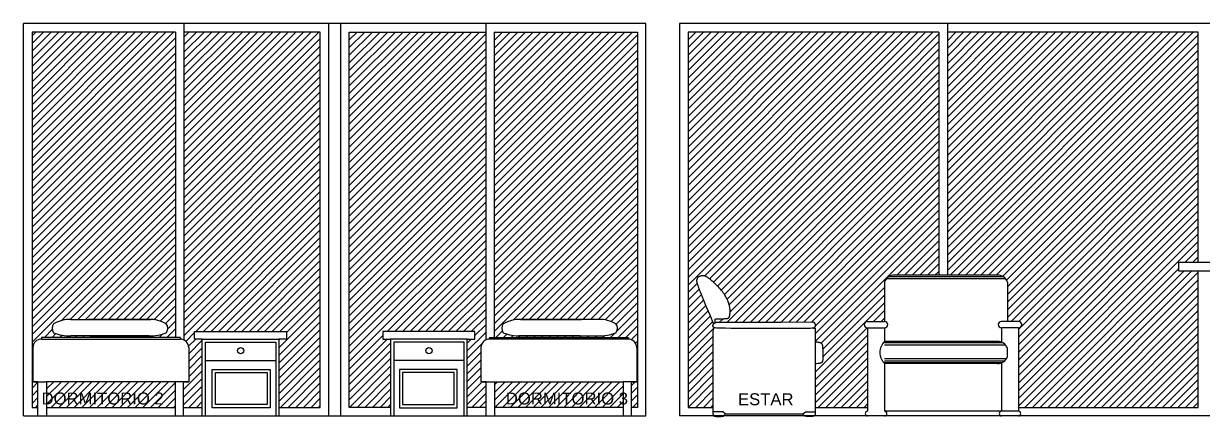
# Model space of a CAD drawing. Header units: millimetres. Extents: x 1217 to 2428, y 234 to 779.
# Drawn here: x 2234.92 to 2241.84, y 404.35 to 406.65 of the extents above; entities that cross this region are included whole.
import ezdxf

# ---------------------------------------------------------------- set-up
doc = ezdxf.new("R2010")
doc.units = ezdxf.units.MM
for name, color, linetype in [('0.1', 251, 'Continuous'), ('0.2', 2, 'Continuous'), ('0.3', 6, 'Continuous'), ('MURO', 5, 'Continuous'), ('Texto', 1, 'Continuous')]:
    doc.layers.add(name, color=color, linetype=linetype)
doc.styles.get("Standard").update_dxf_attribs({"font": 'arial.ttf'})
pattern_1 = [(45, (422.3399790830426, -292.823547659233), (-0.02245064030267288, 0.02245064030267288), [])]
pattern_2 = [(45, (422.4179387353875, -292.8235476592326), (-0.02245064030267288, 0.02245064030267288), [])]

# ---------------------------------------------------------------- blocks, each defined once
blk = doc.blocks.new('sillon elv 1')
at = {"layer": '0.2'}
blk.add_line((382065.234343676, 7753267.581307073), (382065.6901332545, 7753267.581307073), dxfattribs=at)
for points in [[(382065.1739059886, 7753268.114012635), (382065.1742391232, 7753268.115586496), (382065.1744406685, 7753268.117209101), (382065.1745378997, 7753268.118858958), (382065.1745580922, 7753268.120514573), (382065.1745285212, 7753268.122154455), (382065.1744764621, 7753268.12375711), (382065.1744291901, 7753268.125301046), (382065.1744139806, 7753268.126764772), (382065.1744525237, 7753268.128130524), (382065.1745441697, 7753268.129395475), (382065.1746826834, 7753268.130560523), (382065.1748618299, 7753268.131626569), (382065.1750753742, 7753268.132594516), (382065.1753170813, 7753268.133465262), (382065.1755807162, 7753268.13423971), (382065.1758600439, 7753268.13491876), (382065.1761509409, 7753268.135504481), (382065.1764577294, 7753268.136003614), (382065.176786843, 7753268.13642407), (382065.1771447154, 7753268.136773758), (382065.1775377804, 7753268.137060585), (382065.1779724715, 7753268.137292463), (382065.1784552225, 7753268.1374773), (382065.1789924669, 7753268.137623007), (382065.1796056513, 7753268.137737033), (382065.1803762735, 7753268.137824991), (382065.1814008443, 7753268.137892034), (382065.1827758743, 7753268.137943318), (382065.1845978742, 7753268.137983995), (382065.1869633548, 7753268.138019218), (382065.1899688265, 7753268.138054143), (382065.1937108003, 7753268.138093921), (382065.1982342337, 7753268.13814329), (382065.2033778732, 7753268.138205312), (382065.208928912, 7753268.138282633), (382065.2146745434, 7753268.138377899), (382065.2204019608, 7753268.138493755), (382065.2258983576, 7753268.138632846), (382065.230950927, 7753268.138797818), (382065.2353468623, 7753268.138991316), (382065.2389269382, 7753268.139214212), (382065.2417462535, 7753268.139460293), (382065.2439134882, 7753268.139721567), (382065.2455373225, 7753268.139990046), (382065.2467264365, 7753268.140257743), (382065.2475895103, 7753268.140516668), (382065.2482352239, 7753268.140758832), (382065.2487722574, 7753268.140976248), (382065.2492926133, 7753268.141165296), (382065.2498215841, 7753268.141339834), (382065.2503677848, 7753268.141518094), (382065.25093983, 7753268.141718301), (382065.2515463348, 7753268.141958687), (382065.252195914, 7753268.142257481), (382065.2528971826, 7753268.14263291), (382065.2536587553, 7753268.143103204), (382065.2544843263, 7753268.143690469), (382065.2553579062, 7753268.144432326), (382065.2562585847, 7753268.145370273), (382065.2571654517, 7753268.146545806), (382065.258057597, 7753268.148000425), (382065.2589141103, 7753268.149775626), (382065.2597140815, 7753268.151912908), (382065.2604366004, 7753268.154453769), (382065.2610641807, 7753268.15742403), (382065.2615930324, 7753268.160786807), (382065.2620227894, 7753268.164489541), (382065.2623530856, 7753268.168479674), (382065.2625835549, 7753268.172704645), (382065.2627138313, 7753268.177111895), (382065.2627435485, 7753268.181648863), (382065.2626723407, 7753268.186262993), (382065.2624960823, 7753268.19091449), (382065.2621956104, 7753268.195614636), (382065.2617480029, 7753268.200387477), (382065.2611303374, 7753268.205257061), (382065.2603196918, 7753268.210247436), (382065.2592931439, 7753268.215382649), (382065.2580277714, 7753268.220686748), (382065.2565006521, 7753268.22618378), (382065.2546899288, 7753268.23189138), (382065.2525780046, 7753268.23780153), (382065.2501483475, 7753268.243899804), (382065.2473844257, 7753268.250171768), (382065.2442697073, 7753268.256602996), (382065.2407876604, 7753268.263179056), (382065.236921753, 7753268.26988552), (382065.2326554534, 7753268.276707957), (382065.22798332, 7753268.283627163), (382065.2229442729, 7753268.29060482), (382065.2175883225, 7753268.297597838), (382065.2119654795, 7753268.304563125), (382065.2061257542, 7753268.311457589), (382065.2001191573, 7753268.318238139), (382065.1939956991, 7753268.324861682), (382065.1878053902, 7753268.331285127), (382065.1816001522, 7753268.337467784), (382065.1754395518, 7753268.343378564), (382065.1693850665, 7753268.348988783), (382065.1634981743, 7753268.35426975), (382065.1578403529, 7753268.359192783), (382065.1524730798, 7753268.363729193), (382065.1474578329, 7753268.367850294), (382065.14285609, 7753268.3715274), (382065.1387105624, 7753268.374743223), (382065.1349888968, 7753268.377526075), (382065.1316399734, 7753268.379915664), (382065.1286126723, 7753268.381951702), (382065.1258558738, 7753268.383673897), (382065.1233184582, 7753268.385121959), (382065.1209493057, 7753268.3863356), (382065.1186972966, 7753268.387354529), (382065.116518419, 7753268.388212907), (382065.1143970928, 7753268.388922715), (382065.1123248459, 7753268.389490382), (382065.1102932061, 7753268.389922339), (382065.1082937012, 7753268.390225017), (382065.1063178591, 7753268.390404848), (382065.1043572076, 7753268.390468262), (382065.1024032745, 7753268.39042169), (382065.1004515201, 7753268.39027299), (382065.0985131344, 7753268.390035721), (382065.0966032396, 7753268.389724866), (382065.0947369581, 7753268.389355415), (382065.0929294123, 7753268.388942351), (382065.0911957245, 7753268.388500659), (382065.089551017, 7753268.388045326), (382065.0880104122, 7753268.387591337), (382065.0865843589, 7753268.387150326), (382065.085264612, 7753268.386720517), (382065.0840382528, 7753268.386296785), (382065.0828923626, 7753268.385874001), (382065.0818140226, 7753268.38544704), (382065.0807903143, 7753268.385010774), (382065.0798083189, 7753268.384560077), (382065.0788551179, 7753268.384089823), (382065.0779199555, 7753268.383593675), (382065.0770007281, 7753268.383060461), (382065.0760974952, 7753268.382477802), (382065.0752103163, 7753268.381833317), (382065.0743392507, 7753268.381114626), (382065.0734843581, 7753268.38030935), (382065.0726456977, 7753268.379405106), (382065.0718233291, 7753268.378389517), (382065.071019271, 7753268.377252366), (382065.0702433789, 7753268.375992109), (382065.0695074676, 7753268.374609363), (382065.068823352, 7753268.373104749), (382065.0682028469, 7753268.371478886), (382065.0676577672, 7753268.369732394), (382065.0671999275, 7753268.367865891), (382065.0668411428, 7753268.365879998), (382065.0665974229, 7753268.363761145), (382065.0665015574, 7753268.361439004), (382065.0665905313, 7753268.358829058), (382065.0669013291, 7753268.355846792), (382065.0674709358, 7753268.352407688), (382065.0683363359, 7753268.348427231), (382065.0695345143, 7753268.343820903), (382065.0711024557, 7753268.338504188), (382065.073087309, 7753268.332367713), (382065.075576879, 7753268.325202678), (382065.0786691346, 7753268.316775432), (382065.0824620451, 7753268.306852316), (382065.0870535793, 7753268.295199676), (382065.0925417062, 7753268.28158386), (382065.0990243948, 7753268.265771209), (382065.1065996141, 7753268.247528071), (382065.1152635131, 7753268.226857104), (382065.1246049598, 7753268.204706226), (382065.1341110027, 7753268.18225967), (382065.1432686897, 7753268.160701667), (382065.1515650693, 7753268.141216449), (382065.1584871895, 7753268.124988248), (382065.1635220986, 7753268.113201296), (382065.1661568446, 7753268.107039825)], [(382065.7482116483, 7753268.11948831), (382065.7512119568, 7753268.118478486), (382065.7537501804, 7753268.117277217), (382065.755869629, 7753268.115918336), (382065.757613613, 7753268.114435676), (382065.7590254425, 7753268.112863068), (382065.7601484275, 7753268.111234346), (382065.7610258783, 7753268.109583342), (382065.7617011048, 7753268.107943888), (382065.7622126595, 7753268.106344494), (382065.7625800633, 7753268.104792383), (382065.7628180793, 7753268.103289453), (382065.7629414707, 7753268.101837606), (382065.7629650005, 7753268.10043874), (382065.7629034318, 7753268.099094757), (382065.7627715279, 7753268.097807555), (382065.7625840517, 7753268.096579035), (382065.762352653, 7753268.095410025), (382065.7620765277, 7753268.094297076), (382065.7617517582, 7753268.093235667), (382065.761374427, 7753268.092221276), (382065.7609406165, 7753268.091249383), (382065.7604464092, 7753268.090315468), (382065.7598878874, 7753268.089415008), (382065.7592611337, 7753268.088543485), (382065.7585629249, 7753268.087698255), (382065.7577928154, 7753268.086884193), (382065.7569510544, 7753268.086108055), (382065.7560378907, 7753268.085376594), (382065.7550535733, 7753268.084696565), (382065.753998351, 7753268.084074721), (382065.7528724729, 7753268.083517818), (382065.7516761878, 7753268.083032608), (382065.750231225, 7753268.082623434), (382065.7476452346, 7753268.082284985), (382065.742847347, 7753268.082009539), (382065.7347666927, 7753268.081789372), (382065.7223324019, 7753268.081616762), (382065.7044736051, 7753268.081483986), (382065.6801194327, 7753268.08138332), (382065.6481990151, 7753268.081307041), (382065.6081811427, 7753268.081249958), (382065.5616932463, 7753268.081216995), (382065.5109024168, 7753268.081215608), (382065.4579757451, 7753268.081253253), (382065.4050803218, 7753268.081337387), (382065.354383238, 7753268.081475465), (382065.3080515845, 7753268.081674942), (382065.268252452, 7753268.081943275), (382065.2366118233, 7753268.082284945), (382065.2125912483, 7753268.082692534), (382065.1951111687, 7753268.083155647), (382065.1830920261, 7753268.083663891), (382065.1754542624, 7753268.084206875), (382065.1711183192, 7753268.084774204), (382065.1690046382, 7753268.085355484), (382065.1680336613, 7753268.085940324), (382065.167305086, 7753268.086522551), (382065.166635635, 7753268.087112885), (382065.1660212864, 7753268.087726269), (382065.1654580187, 7753268.088377642), (382065.1649418103, 7753268.089081949), (382065.1644686396, 7753268.089854129), (382065.1640344851, 7753268.090709125), (382065.163635325, 7753268.091661878), (382065.163269658, 7753268.092720487), (382065.162946063, 7753268.093865681), (382065.162675639, 7753268.095071346), (382065.1624694852, 7753268.096311364), (382065.1623387006, 7753268.097559624), (382065.1622943842, 7753268.09879001), (382065.1623476353, 7753268.099976406), (382065.1625095527, 7753268.101092699), (382065.1627870296, 7753268.102119506), (382065.1631701346, 7753268.103064378), (382065.1636447303, 7753268.103941596), (382065.1641966794, 7753268.104765442), (382065.1648118444, 7753268.1055502), (382065.1654760879, 7753268.106310151), (382065.1661752727, 7753268.107059577), (382065.1668952612, 7753268.107812761), (382065.1676251239, 7753268.108580061), (382065.1683667622, 7753268.109356141), (382065.1691252854, 7753268.110131739), (382065.1699058028, 7753268.110897593), (382065.1707134234, 7753268.111644445), (382065.1715532567, 7753268.112363033), (382065.1724304118, 7753268.113044095), (382065.173349998, 7753268.113678372), (382065.1743150049, 7753268.114258537), (382065.1753199437, 7753268.114785011), (382065.1763572058, 7753268.115260147), (382065.177419183, 7753268.115686303), (382065.1784982665, 7753268.116065833), (382065.1795868481, 7753268.11640109), (382065.1806773192, 7753268.116694433), (382065.1817620714, 7753268.116948214), (382065.1839250791, 7753268.117168016), (382065.1926166485, 7753268.117372319), (382065.2143786687, 7753268.117582832), (382065.2557530287, 7753268.117821262), (382065.3232816176, 7753268.118109317), (382065.4235063245, 7753268.118468706), (382065.5629690383, 7753268.118921134), (382065.7482116483, 7753268.11948831)], [(382065.1726984433, 7753268.084567456), (382065.1703811447, 7753268.083229382), (382065.1684668729, 7753268.081917732), (382065.1669129868, 7753268.080632662), (382065.1656768455, 7753268.079374328), (382065.1647158079, 7753268.078142886), (382065.1639872331, 7753268.07693849), (382065.1634484801, 7753268.075761298), (382065.1630569079, 7753268.074611463), (382065.1627743566, 7753268.072588568), (382065.1625805912, 7753268.065189892), (382065.162459858, 7753268.047012145), (382065.162396403, 7753268.012652031), (382065.1623744725, 7753267.956706258), (382065.1623783126, 7753267.873771532), (382065.1623921694, 7753267.758444558), (382065.1624002892, 7753267.605322045)], [(382065.7620766413, 7753268.001318836), (382065.7666395172, 7753268.001746782), (382065.7707055846, 7753268.001928556), (382065.774322352, 7753268.001897121), (382065.7775373278, 7753268.001685443), (382065.7803980204, 7753268.001326486), (382065.7829519382, 7753268.000853214), (382065.7852465897, 7753268.000298593), (382065.7873294831, 7753267.999695587), (382065.7892416199, 7753267.999070805), (382065.7909979733, 7753267.998425439), (382065.7926070093, 7753267.997754323), (382065.7940771939, 7753267.997052291), (382065.7954169933, 7753267.996314181), (382065.7966348736, 7753267.995534826), (382065.7977393008, 7753267.994709062), (382065.798738741, 7753267.993831725), (382065.7996414623, 7753267.992899828), (382065.8004549404, 7753267.991919105), (382065.8011864533, 7753267.990897471), (382065.8018432785, 7753267.98984284), (382065.8024326939, 7753267.988763122), (382065.8029619774, 7753267.987666233), (382065.8034384066, 7753267.986560088), (382065.8038692593, 7753267.985452597), (382065.8042611731, 7753267.98432874), (382065.8046182249, 7753267.983081755), (382065.8049438511, 7753267.981581943), (382065.8052414884, 7753267.979699606), (382065.8055145734, 7753267.977305047), (382065.8057665426, 7753267.974268569), (382065.8060008327, 7753267.970460472), (382065.8062208802, 7753267.965751058), (382065.806428876, 7753267.960074733), (382065.8066220279, 7753267.9536223), (382065.8067962982, 7753267.946648668), (382065.8069476489, 7753267.939408746), (382065.8070720421, 7753267.932157438), (382065.8071654401, 7753267.925149653), (382065.8072238049, 7753267.918640298), (382065.8072430987, 7753267.912884281), (382065.8072201497, 7753267.908073343), (382065.8071552503, 7753267.90414657), (382065.8070495594, 7753267.900979878), (382065.8069042353, 7753267.898449187), (382065.8067204368, 7753267.896430416), (382065.8064993225, 7753267.894799484), (382065.806242051, 7753267.893432308), (382065.8059497807, 7753267.892204808), (382065.8056227224, 7753267.891014565), (382065.8052572937, 7753267.889845802), (382065.8048489645, 7753267.88870441), (382065.8043932044, 7753267.887596272), (382065.8038854831, 7753267.886527278), (382065.8033212703, 7753267.885503314), (382065.8026960359, 7753267.884530268), (382065.8020052494, 7753267.883614026), (382065.8012460532, 7753267.882758843), (382065.8004222803, 7753267.881962438), (382065.7995394364, 7753267.8812209), (382065.798603027, 7753267.880530314), (382065.7976185578, 7753267.879886769), (382065.7965915343, 7753267.879286352), (382065.7955274623, 7753267.878725149), (382065.7944318474, 7753267.878199248), (382065.7932650478, 7753267.877701418), (382065.7918068328, 7753267.877211158), (382065.7897918241, 7753267.876704648), (382065.7869546437, 7753267.876158069), (382065.7830299133, 7753267.875547601), (382065.7777522549, 7753267.874849424), (382065.7708562902, 7753267.874039718), (382065.7620766413, 7753267.873094666)], [(382065.1619415816, 7753267.592329915), (382065.1618958521, 7753267.58968931), (382065.1619322479, 7753267.587240097), (382065.1620406956, 7753267.584975616), (382065.1622111215, 7753267.582889207), (382065.1624334521, 7753267.580974208), (382065.1626976136, 7753267.579223961), (382065.1629935327, 7753267.577631803), (382065.1633111356, 7753267.576191077), (382065.1636437564, 7753267.574894343), (382065.1639983598, 7753267.573731051), (382065.1643853182, 7753267.572689873), (382065.1648150042, 7753267.571759483), (382065.1652977898, 7753267.570928551), (382065.1658440477, 7753267.570185751), (382065.1664641502, 7753267.569519754), (382065.1671684696, 7753267.568919231), (382065.1679702455, 7753267.568374578), (382065.168894185, 7753267.567883071), (382065.1699678626, 7753267.567443704), (382065.1712188525, 7753267.567055479), (382065.1726747293, 7753267.566717389), (382065.174363067, 7753267.566428434), (382065.1763114401, 7753267.56618761), (382065.178547423, 7753267.565993914), (382065.1810844045, 7753267.565845719), (382065.1838790309, 7753267.565738885), (382065.1868737634, 7753267.565668652), (382065.190011063, 7753267.565630255), (382065.1932333905, 7753267.565618933), (382065.1964832069, 7753267.565629921), (382065.1997029733, 7753267.565658458), (382065.2028351506, 7753267.565699778), (382065.2058305626, 7753267.565751417), (382065.2086734833, 7753267.565820086), (382065.2113565496, 7753267.565914795), (382065.2138723985, 7753267.566044553), (382065.2162136669, 7753267.566218368), (382065.2183729915, 7753267.56644525), (382065.2203430094, 7753267.566734209), (382065.2221163574, 7753267.567094251), (382065.2236973993, 7753267.567549411), (382065.2251374071, 7753267.568183819), (382065.2264993797, 7753267.569096628), (382065.2278463159, 7753267.570386991), (382065.2292412148, 7753267.572154064), (382065.2307470752, 7753267.574496999), (382065.2324268959, 7753267.577514951), (382065.234343676, 7753267.581307073)], [(382065.7625353489, 7753267.592329915), (382065.7625810785, 7753267.58968931), (382065.7625446826, 7753267.587240097), (382065.7624362349, 7753267.584975616), (382065.762265809, 7753267.582889207), (382065.7620434784, 7753267.580974208), (382065.7617793169, 7753267.579223961), (382065.7614833978, 7753267.577631803), (382065.7611657949, 7753267.576191077), (382065.7608331742, 7753267.574894343), (382065.7604785707, 7753267.573731051), (382065.7600916123, 7753267.572689873), (382065.7596619264, 7753267.571759483), (382065.7591791407, 7753267.570928551), (382065.7586328828, 7753267.570185751), (382065.7580127803, 7753267.569519754), (382065.7573084609, 7753267.568919231), (382065.7565066851, 7753267.568374578), (382065.7555827455, 7753267.567883071), (382065.7545090679, 7753267.567443704), (382065.753258078, 7753267.567055479), (382065.7518022013, 7753267.566717389), (382065.7501138636, 7753267.566428434), (382065.7481654904, 7753267.56618761), (382065.7459295075, 7753267.565993914), (382065.7433925261, 7753267.565845719), (382065.7405978996, 7753267.565738885), (382065.7376031671, 7753267.565668652), (382065.7344658676, 7753267.565630255), (382065.7312435401, 7753267.565618933), (382065.7279937236, 7753267.565629921), (382065.7247739572, 7753267.565658458), (382065.7216417799, 7753267.565699778), (382065.718646368, 7753267.565751417), (382065.7158034472, 7753267.565820086), (382065.7131203809, 7753267.565914795), (382065.710604532, 7753267.566044553), (382065.7082632636, 7753267.566218368), (382065.706103939, 7753267.56644525), (382065.7041339211, 7753267.566734209), (382065.7023605732, 7753267.567094251), (382065.7007795312, 7753267.567549411), (382065.6993395234, 7753267.568183819), (382065.6979775509, 7753267.569096628), (382065.6966306146, 7753267.570386991), (382065.6952357157, 7753267.572154064), (382065.6937298554, 7753267.574496999), (382065.6920500346, 7753267.577514951), (382065.6901332545, 7753267.581307073)]]:
    blk.add_lwpolyline(points, dxfattribs=at)
at = {"layer": '0.2', "elevation": -4.938328634906952e-10}
for points in [[(382065.7528724729, 7753268.083517818), (382065.7620766413, 7753268.083517818), (382065.7620766413, 7753267.605322045)], [(382065.1624002892, 7753267.605322045), (382065.1619415816, 7753267.592329915)], [(382065.234343676, 7753267.581307073), (382065.219740224, 7753267.592329915), (382065.1619415816, 7753267.592329915)], [(382065.6901332545, 7753267.581307073), (382065.7047367065, 7753267.592329915), (382065.7636354694, 7753267.592329915)], [(382065.7620766413, 7753267.605322045), (382065.7625353489, 7753267.592329915)]]:
    blk.add_lwpolyline(points, dxfattribs=at)

msp = doc.modelspace()

# ---------------------------------------------------------------- hatches: boundary and pattern name
at = {"layer": '0.1', "ltscale": 3}
h = msp.add_hatch(dxfattribs=at)
h.set_pattern_fill('ANSI31', color=256, scale=0.01)
h.set_pattern_definition(pattern_2)
edge = h.paths.add_edge_path()
edge.add_line((2235.809509860876, 406.6009935503834), (2234.968528561855, 406.6009935503834))
edge.add_line((2234.968528561855, 406.6009935503834), (2234.973099947954, 404.7509935507559))
edge.add_arc((2235.023099947954, 404.7509935507557), 0.0500000000001819, 90, 179.9999999997395, ccw=False)
edge.add_line((2235.023099947954, 404.8009935507559), (2235.023086129455, 404.8109935502831))
edge.add_line((2235.023086129455, 404.8109935502831), (2235.809509860876, 404.8109935507713))
edge.add_line((2235.809509860876, 404.8109935507713), (2235.809509860876, 406.6009935503834))
edge = h.paths.add_edge_path(flags=16)
edge.add_arc((2235.721483862543, 404.8645589528612), 0.04346014252858307, 322.3584972331713, 397.6415043925066)
edge.add_arc((2235.654944005065, 404.7062089610866), 0.2106576962042713, 61.3648222440488, 89.99999970130179)
edge.add_line((2235.654944006163, 404.9168666572909), (2235.297499618136, 404.9168666591876))
edge.add_line((2235.297499618136, 404.9168666591876), (2235.19590087464, 404.9168666591535))
edge.add_arc((2235.195900879705, 404.7062089629487), 0.2106576962048622, 90.0000013774749, 118.6351777559782)
edge.add_arc((2235.129361022226, 404.8645589547241), 0.04346014252840516, 142.3584956078494, 217.6415027675509)
edge.add_arc((2235.195900879704, 405.1037123389539), 0.2842281515700908, 249.1951985566897, 269.9999997013402)
edge.add_line((2235.195900878223, 404.8194841873838), (2235.654944003854, 404.8194841855212))
edge.add_arc((2235.654944005065, 405.1037123370941), 0.284228151572961, 269.9999997558837, 290.8048014431884)
h.paths.add_polyline_path([(2235.807499947892, 404.5509935500649), (2235.053099947924, 404.5509935496257), (2235.053099947924, 404.4009935503834), (2235.807499947892, 404.4009935503834)])
h.paths.add_polyline_path([(2235.003099947935, 404.5509935505697), (2234.973099947907, 404.5509935505697), (2234.973099947907, 404.7509935696192), (2234.968528561855, 406.6009935503834), (2234.968528561855, 404.4009935503834), (2235.003099947935, 404.4009935503834)])
edge = h.paths.add_edge_path()
edge.add_line((2236.659894773511, 406.6009935503834), (2235.859509860876, 406.6009935503834))
edge.add_line((2235.859509860876, 406.6009935503834), (2235.859509860876, 404.7958885808713))
edge.add_arc((2235.837499947861, 404.7509935507562), 0.04999999999972937, -3.257127900724299e-10, 63.88346839328062, ccw=False)
edge.add_line((2235.887499947861, 404.7509935507559), (2235.887499947908, 404.5509935505697))
edge.add_line((2235.887499947908, 404.5509935505697), (2235.85749994788, 404.5509935505697))
edge.add_line((2235.85749994788, 404.5509935505697), (2235.85749994788, 404.4009935503834))
edge.add_line((2235.85749994788, 404.4009935503834), (2235.967317507944, 404.4009935503834))
edge.add_line((2235.967317507944, 404.4009935503834), (2235.967317507944, 404.8009935491802))
edge.add_line((2235.967317507944, 404.8009935491802), (2235.922317507902, 404.8009935491802))
edge.add_line((2235.922317507902, 404.8009935491802), (2235.922317507902, 404.8459935491057))
edge.add_line((2235.922317507902, 404.8459935491057), (2236.417317507897, 404.8459935491057))
edge.add_line((2236.417317507897, 404.8459935491057), (2236.462317507939, 404.8459935491057))
edge.add_line((2236.462317507939, 404.8459935491057), (2236.462317507939, 404.8009935491802))
edge.add_line((2236.462317507939, 404.8009935491802), (2236.417317507897, 404.8009935491802))
edge.add_line((2236.417317507897, 404.8009935491802), (2236.417317507897, 404.4009935503834))
edge.add_line((2236.417317507897, 404.4009935503834), (2236.659894773511, 404.4009935503834))
edge.add_line((2236.659894773511, 404.4009935503834), (2236.659894773511, 406.6009935503834))
h = msp.add_hatch(dxfattribs=at)
h.set_pattern_fill('ANSI31', color=256, scale=0.01)
h.set_pattern_definition(pattern_2)
edge = h.paths.add_edge_path()
edge.add_line((2237.680279686146, 406.6009935503834), (2238.521260985167, 406.6009935503834))
edge.add_line((2238.521260985167, 406.6009935503834), (2238.516689599068, 404.7509935507559))
edge.add_arc((2238.466689599068, 404.7509935507557), 0.0500000000001819, 360.0000000002606, 450)
edge.add_line((2238.466689599068, 404.8009935507559), (2238.466703417567, 404.8109935502831))
edge.add_line((2238.466703417567, 404.8109935502831), (2237.680279686146, 404.8109935507713))
edge.add_line((2237.680279686146, 404.8109935507713), (2237.680279686146, 406.6009935503834))
edge = h.paths.add_edge_path(flags=16)
edge.add_arc((2237.768305684479, 404.8645589528612), 0.04346014252858307, 142.3584956074934, 217.6415027668287, ccw=False)
edge.add_arc((2237.834845541957, 404.7062089610866), 0.2106576962042713, 450.0000002986982, 478.6351777559512, ccw=False)
edge.add_line((2237.834845540859, 404.9168666572909), (2238.192289928887, 404.9168666591876))
edge.add_line((2238.192289928887, 404.9168666591876), (2238.293888672382, 404.9168666591535))
edge.add_arc((2238.293888667317, 404.7062089629487), 0.2106576962048622, 421.36482224402175, 449.9999986225251, ccw=False)
edge.add_arc((2238.360428524796, 404.8645589547241), 0.04346014252840516, 322.3584972324491, 397.6415043921505, ccw=False)
edge.add_arc((2238.293888667318, 405.1037123389539), 0.2842281515700908, 270.0000002986598, 290.8048014433102, ccw=False)
edge.add_line((2238.293888668799, 404.8194841873838), (2237.834845543168, 404.8194841855212))
edge.add_arc((2237.834845541957, 405.1037123370941), 0.284228151572961, 249.1951985568116, 270.0000002441164, ccw=False)
h.paths.add_polyline_path([(2237.68228959913, 404.5509935500649), (2238.436689599098, 404.5509935496257), (2238.436689599098, 404.4009935503834), (2237.68228959913, 404.4009935503834)])
h.paths.add_polyline_path([(2238.486689599087, 404.5509935505697), (2238.516689599115, 404.5509935505697), (2238.516689599115, 404.7509935696192), (2238.521260985167, 406.6009935503834), (2238.521260985167, 404.4009935503834), (2238.486689599087, 404.4009935503834)])
edge = h.paths.add_edge_path()
edge.add_line((2236.829894773511, 406.6009935503834), (2237.630279686146, 406.6009935503834))
edge.add_line((2237.630279686146, 406.6009935503834), (2237.630279686146, 404.7958885808713))
edge.add_arc((2237.652289599161, 404.7509935507562), 0.04999999999972937, 476.1165316067194, 540.0000000003257)
edge.add_line((2237.602289599161, 404.7509935507559), (2237.602289599114, 404.5509935505697))
edge.add_line((2237.602289599114, 404.5509935505697), (2237.632289599142, 404.5509935505697))
edge.add_line((2237.632289599142, 404.5509935505697), (2237.632289599142, 404.4009935503834))
edge.add_line((2237.632289599142, 404.4009935503834), (2237.522472039078, 404.4009935503834))
edge.add_line((2237.522472039078, 404.4009935503834), (2237.522472039078, 404.8009935491802))
edge.add_line((2237.522472039078, 404.8009935491802), (2237.56747203912, 404.8009935491802))
edge.add_line((2237.56747203912, 404.8009935491802), (2237.56747203912, 404.8459935491057))
edge.add_line((2237.56747203912, 404.8459935491057), (2237.072472039125, 404.8459935491057))
edge.add_line((2237.072472039125, 404.8459935491057), (2237.027472039083, 404.8459935491057))
edge.add_line((2237.027472039083, 404.8459935491057), (2237.027472039083, 404.8009935491802))
edge.add_line((2237.027472039083, 404.8009935491802), (2237.072472039125, 404.8009935491802))
edge.add_line((2237.072472039125, 404.8009935491802), (2237.072472039125, 404.4009935503834))
edge.add_line((2237.072472039125, 404.4009935503834), (2236.829894773511, 404.4009935503834))
edge.add_line((2236.829894773511, 404.4009935503834), (2236.829894773511, 406.6009935503834))
h = msp.add_hatch(dxfattribs=at)
h.set_pattern_fill('ANSI31', color=256, scale=0.01)
h.set_pattern_definition(pattern_1)
h.paths.add_polyline_path([(2240.073954318625, 406.600993550383), (2238.817707484947, 406.600993550383), (2238.817707484947, 404.4009935503829), (2238.964073971094, 404.4009935503829), (2238.964066558457, 404.540780524932), (2238.9640527016, 404.6561074985416), (2238.964048861524, 404.7390422245713), (2238.964070792075, 404.7949879981803), (2238.96413424704, 404.829348111734), (2238.964254980265, 404.8475258594604), (2238.964495962662, 404.8567274538045), (2238.96627502661, 404.8606147658833), (2238.969249581973, 404.863642724377), (2238.973875513735, 404.8668123898524), (2238.97013251656, 404.8678417460757), (2238.966906555583, 404.8706864550952), (2238.965027464318, 404.8743870162015), (2238.963893266883, 404.8794437461691), (2238.96409875615, 404.8840219066619), (2238.965707221608, 404.8869949112685), (2238.967817115345, 404.8894088083355), (2238.965196487608, 404.8955372629912), (2238.960161578549, 404.9073242146747), (2238.953239458378, 404.9235524164738), (2238.944943078792, 404.9430376339929), (2238.935785391715, 404.964595637493), (2238.926279348843, 404.9870421935098), (2238.916937902102, 405.009193071373), (2238.908274003186, 405.0298640376182), (2238.900698783864, 405.0481071762966), (2238.89421609527, 405.0639198266195), (2238.888727968382, 405.0775356434511), (2238.884136434177, 405.0891882825868), (2238.88034352369, 405.0991113988908), (2238.877251268013, 405.1075386453645), (2238.874761698009, 405.1147036796661), (2238.87277684477, 405.120840154797), (2238.871208903378, 405.1261568704845), (2238.869443274812, 405.1329447280553), (2238.868312385943, 405.1397726748161), (2238.868136798495, 405.1449233315233), (2238.868628854141, 405.1492011666202), (2238.869762973708, 405.1538247008636), (2238.871824983592, 405.1583597956807), (2238.874599727768, 405.1622840162792), (2238.87798059812, 405.1650734725767), (2238.881908804766, 405.1671575729982), (2238.885618902932, 405.1686265602606), (2238.889767893852, 405.169977784525), (2238.894818850697, 405.1713761285488), (2238.900371107643, 405.1724752618267), (2238.906107790184, 405.1729123290402), (2238.910975043073, 405.1724693368344), (2238.915029789667, 405.1716072376562), (2238.91927438549, 405.1701869723516), (2238.923794254523, 405.16814194388), (2238.928825123728, 405.1652709077817), (2238.933314362423, 405.1622516310068), (2238.936663285886, 405.1598620416822), (2238.940384951477, 405.1570791902246), (2238.944530479026, 405.153863366902), (2238.949132221924, 405.1501862613709), (2238.954147468843, 405.1460651599096), (2238.9595147419, 405.1415287500473), (2238.965172563387, 405.1366057174505), (2238.971059455593, 405.1313247496487), (2238.977113940809, 405.1257145313771), (2238.98327454127, 405.1198037510963), (2238.989479779206, 405.1136210944729), (2238.995670088099, 405.1071976490544), (2239.001793546309, 405.1005741061868), (2239.007800143268, 405.093793556303), (2239.013639868526, 405.0868990916984), (2239.019262711574, 405.0799338046687), (2239.024618661902, 405.0729407865779), (2239.029657709003, 405.0659631297218), (2239.034329842425, 405.059043924533), (2239.038596142082, 405.0522214865537), (2239.0424620494, 405.0455150233807), (2239.045944096344, 405.0389389630632), (2239.049058814706, 405.0325077355133), (2239.051822736508, 405.0262357706429), (2239.0542523936, 405.0201374974327), (2239.05636431783, 405.0142273467259), (2239.058175041164, 405.0085197465719), (2239.059702160475, 405.0030227147268), (2239.060967532974, 404.9977186156662), (2239.061994080896, 404.9925834026413), (2239.062804726474, 404.9875930279719), (2239.063422391946, 404.9827234439777), (2239.063869999487, 404.9779506029786), (2239.064170471333, 404.9732504572945), (2239.064346729718, 404.9685989601763), (2239.064417937594, 404.9639848305138), (2239.064388220313, 404.9594478618579), (2239.064257943943, 404.9550406115355), (2239.063909697491, 404.9486565468242), (2239.063045998303, 404.9412150185164), (2239.061814795389, 404.9353878864615), (2239.059888281449, 404.930240822037), (2239.057218857683, 404.9267805616624), (2239.054134006035, 404.9245861708746), (2239.05014469562, 404.9231899715149), (2239.048562176878, 404.9225492937593), (2239.044664017048, 404.9219047861447), (2239.040601327257, 404.9215501791091), (2239.037021251394, 404.9213272828834), (2239.032625316, 404.921133784786), (2239.02757274662, 404.9209688130991), (2239.022076349878, 404.9208297219353), (2239.01634893246, 404.9207138663383), (2239.010603301051, 404.9206186004208), (2239.005052262217, 404.9205412792267), (2238.99990862276, 404.9204792568685), (2238.995385189306, 404.9204298883902), (2238.991643215586, 404.9203901097404), (2238.988637743807, 404.9203551851438), (2238.986272263281, 404.9203199615927), (2238.984450263377, 404.920279285148), (2238.983075233349, 404.9202280009391), (2238.982050662567, 404.9201609578209), (2238.981280040343, 404.9200729999916), (2238.98066685593, 404.9199589744435), (2238.980129611502, 404.9198132671641), (2238.979646860562, 404.9196284303667), (2238.979212169475, 404.919396552466), (2238.978819104492, 404.9191097246708), (2238.978461232093, 404.9187600372584), (2238.978132118411, 404.9183395814376), (2238.977825329986, 404.9178404484169), (2238.977534432952, 404.9172547266112), (2238.977255105272, 404.9165756769704), (2238.976991470377, 404.9158012291642), (2238.97674976324, 404.9149304826038), (2238.976536218948, 404.9139625357689), (2238.976357072474, 404.9128964899333), (2238.97621855873, 404.911731441714), (2238.976126912747, 404.9104664914535), (2238.976088369613, 404.9091007385628), (2238.9761035791, 404.9076370133312), (2238.976150851113, 404.9060930770115), (2238.976312037229, 404.9011309158761), (2238.975742747572, 404.8965476668873), (2238.979471075811, 404.8982554946249), (2238.983969804786, 404.8994656761037), (2238.994291037552, 404.8997082861366), (2239.01605305774, 404.899918798566), (2239.057427417718, 404.9001572292523), (2239.124956006648, 404.9004452845307), (2239.225180713516, 404.900804672599), (2239.364643427367, 404.9012571007239), (2239.549886037361, 404.9018242771031), (2239.554285371989, 404.9003435784825), (2239.55851693463, 404.8976305197966), (2239.561330637159, 404.894496394058), (2239.563457755569, 404.8904940259056), (2239.5645900025, 404.8857108050782), (2239.564660045486, 404.8815466928647), (2239.563972282816, 404.8770398266436), (2239.562479248642, 404.8730260576015), (2239.559943160877, 404.8694995376149), (2239.555391762685, 404.8658537848146), (2239.563751030362, 404.8658537848146), (2239.563751030362, 404.7836548026876), (2239.5683139062, 404.784082749136), (2239.574249754094, 404.7843481114123), (2239.580644388596, 404.7839270816954), (2239.585679090388, 404.7829940920115), (2239.591041288016, 404.7814417137423), (2239.5958881589, 404.779420123694), (2239.599503890638, 404.777106317945), (2239.602150202179, 404.7743744776167), (2239.604105196029, 404.7712354412513), (2239.605969042477, 404.7669080700724), (2239.606793012432, 404.7631129208577), (2239.607330437424, 404.7584004835764), (2239.607675221747, 404.7527964387314), (2239.607895269231, 404.7480870254563), (2239.608103265053, 404.7424107000457), (2239.608296416989, 404.7359582672121), (2239.608470687233, 404.7289846355321), (2239.60862203792, 404.7217447126509), (2239.608746431184, 404.7144934052827), (2239.608839829159, 404.7074856201412), (2239.608898193981, 404.7009762648718), (2239.608917487725, 404.6952202480512), (2239.608883506115, 404.6880964809055), (2239.608630001675, 404.6805010321314), (2239.608014545008, 404.6759614434973), (2239.606756235873, 404.6713821569104), (2239.604747549995, 404.6671529233326), (2239.601861096236, 404.6639015280777), (2239.598383964137, 404.6616285363011), (2239.594670583344, 404.659846093413), (2239.590367613125, 404.6587644615492), (2239.584704302366, 404.6578835679443), (2239.579426643902, 404.6571853908004), (2239.572530679287, 404.6563756849842), (2239.563751030362, 404.6554306328522), (2239.563751030362, 404.4009935503829), (2239.871231127297, 404.4009935503829), (2239.871231127297, 404.866913328879, -1), (2239.871231127267, 404.9048572639007), (2239.971231127273, 404.9048572639007), (2239.971231127273, 405.1357864193376, -0.3308101165868146), (2240.029818132286, 405.1758139301095), (2240.073954318625, 405.1758139301095)])
h = msp.add_hatch(dxfattribs=at)
h.set_pattern_fill('ANSI31', color=256, scale=0.01)
h.set_pattern_definition(pattern_1)
h.paths.add_polyline_path([(2240.289611566085, 406.600993550383), (2240.073954318625, 406.600993550383), (2240.073954318625, 405.1758139301095), (2240.289611566085, 405.1758139301095)])
h.paths.add_polyline_path([(2241.673509841104, 406.600993550383), (2240.339611566085, 406.600993550383), (2240.339611566085, 405.1758139301095), (2240.633499047607, 405.1758139301095, -0.3308106660055134), (2240.692086170252, 405.1357864238257), (2240.692086170252, 404.9048572639007), (2240.757064503093, 404.9048572639007, -1), (2240.757064503093, 404.866913328879), (2240.757064503093, 404.4009935503829), (2241.673509841104, 404.4009935503829)])
h.paths.add_polyline_path([(2241.811515647222, 406.600993550383), (2241.673509841104, 406.600993550383), (2241.673509841104, 404.4009935503829), (2241.811515647222, 404.4009935503829), (2241.811515647222, 405.200993550383), (2241.69651154475, 405.200993550383), (2241.69651154475, 405.2509935503829), (2241.811515647222, 405.2509935503829)])
h.paths.add_polyline_path([(2242.726299374473, 406.600993550383), (2241.981515647221, 406.600993550383), (2241.981515647221, 405.9009935503829), (2242.726299374473, 405.9009935503829)])
h.paths.add_polyline_path([(2242.971354887493, 406.600993550383), (2242.776299374473, 406.600993550383), (2242.776299374473, 405.9009935503829), (2242.971354887493, 405.9009935503829)])

# ---------------------------------------------------------------- linework, layer by layer
at = {"layer": '0.1', "linetype": 'ByBlock'}
for p, q in [((2235.83749994792, 404.8109935507887, -3.203780983123054e-07), (2235.023086129455, 404.8109935502831, -3.203780983123054e-07)), ((2235.023099947955, 404.8009935496383, -3.203780983123054e-07), (2235.837486129419, 404.8009935496383, -3.203780983123054e-07)), ((2237.652289599102, 404.8109935507887, -3.203780983123054e-07), (2238.466703417567, 404.8109935502831, -3.203780983123054e-07)), ((2238.466689599067, 404.8009935496383, -3.203780983123054e-07), (2237.652303417603, 404.8009935496383, -3.203780983123054e-07)), ((2234.973099947907, 404.7509935507559, -2.901142928210344e-07), (2234.973099947907, 404.5509935505697, -2.901142928210344e-07)), ((2235.887499947908, 404.7509935507559, -2.901142928210344e-07), (2235.887499947908, 404.5509935505697, -2.901142928210344e-07)), ((2237.602289599114, 404.7509935507559, -2.901142928210344e-07), (2237.602289599114, 404.5509935505697, -2.901142928210344e-07)), ((2238.516689599115, 404.7509935507559, -2.901142928210344e-07), (2238.516689599115, 404.5509935505697, -2.901142928210344e-07)), ((2234.973099947907, 404.5509935505697, -2.901142928210344e-07), (2235.053099947924, 404.5509935505697, -2.901142928210344e-07)), ((2235.003099947935, 404.5509935505697, -2.901142928210344e-07), (2234.973099947907, 404.5509935505697, -2.901142928210344e-07)), ((2235.003099947935, 404.3509935503834, -2.901142928210344e-07), (2235.003099947935, 404.5509935505697, -2.901142928210344e-07)), ((2235.887499947908, 404.5509935501115, -3.203780983123054e-07), (2235.053099947923, 404.5509935496257, -3.203780983123054e-07)), ((2235.053099947924, 404.5509935505697, -2.901142928210344e-07), (2235.053099947924, 404.3509935503834, -2.901142928210344e-07)), ((2235.887499947908, 404.5509935505697, -2.901142928210344e-07), (2235.807499947892, 404.5509935505697, -2.901142928210344e-07)), ((2235.85749994788, 404.5509935505697, -2.901142928210344e-07), (2235.887499947908, 404.5509935505697, -2.901142928210344e-07)), ((2235.85749994788, 404.3509935503834, -2.901142928210344e-07), (2235.85749994788, 404.5509935505697, -2.901142928210344e-07)), ((2237.602289599114, 404.5509935505697, -2.901142928210344e-07), (2237.68228959913, 404.5509935505697, -2.901142928210344e-07)), ((2237.602289599114, 404.5509935501115, -3.203780983123054e-07), (2238.436689599099, 404.5509935496257, -3.203780983123054e-07)), ((2237.632289599142, 404.5509935505697, -2.901142928210344e-07), (2237.602289599114, 404.5509935505697, -2.901142928210344e-07)), ((2237.632289599142, 404.3509935503834, -2.901142928210344e-07), (2237.632289599142, 404.5509935505697, -2.901142928210344e-07)), ((2238.436689599098, 404.5509935505697, -2.901142928210344e-07), (2238.436689599098, 404.3509935503834, -2.901142928210344e-07)), ((2238.516689599115, 404.5509935505697, -2.901142928210344e-07), (2238.436689599098, 404.5509935505697, -2.901142928210344e-07)), ((2238.486689599087, 404.5509935505697, -2.901142928210344e-07), (2238.516689599115, 404.5509935505697, -2.901142928210344e-07)), ((2238.486689599087, 404.3509935503834, -2.901142928210344e-07), (2238.486689599087, 404.5509935505697, -2.901142928210344e-07))]:
    msp.add_line(p, q, dxfattribs=at)
at = {"layer": '0.1'}
for p, q in [((2235.807499947892, 404.5509935505697, -2.901142928210344e-07), (2235.807499947892, 404.3509935503834, -2.901142928210344e-07)), ((2237.68228959913, 404.5509935505697, -2.901142928210344e-07), (2237.68228959913, 404.3509935503834, -2.901142928210344e-07))]:
    msp.add_line(p, q, dxfattribs=at)
at = {"layer": '0.1', "ltscale": 3}
for points, elevation in [([(2235.859509860876, 406.6509935503834), (2235.859509860876, 404.7958885808713)], -3.203780983123054e-07), ([(2237.630279686146, 406.6509935503834), (2237.630279686146, 404.7958885808713)], -3.203780983123054e-07), ([(2240.339611566085, 406.6509935503829), (2240.339611566085, 405.1758139301095)], -2.371463175467722e-07), ([(2235.809509860876, 406.6009935503834), (2234.968528561855, 406.6009935503834), (2234.968528561855, 404.4009935503834), (2235.003099947935, 404.4009935503834)], -3.203780983123054e-07), ([(2235.809509860876, 406.6009935503834), (2235.809509860876, 404.8109935507713)], -3.203780983123054e-07), ([(2236.417317507897, 404.4009935503834), (2236.659894773511, 404.4009935503834), (2236.659894773511, 406.6009935503834), (2235.859509860876, 406.6009935503834)], -3.203780983123054e-07), ([(2237.072472039125, 404.4009935503834), (2236.829894773511, 404.4009935503834), (2236.829894773511, 406.6009935503834), (2237.630279686146, 406.6009935503834)], -3.203780983123054e-07), ([(2237.680279686146, 406.6009935503834), (2238.521260985167, 406.6009935503834), (2238.521260985167, 404.4009935503834), (2238.486689599087, 404.4009935503834)], -3.203780983123054e-07), ([(2237.680279686146, 406.6009935503834), (2237.680279686146, 404.8109935507713)], -3.203780983123054e-07), ([(2240.289611566085, 406.600993550383), (2238.817707484947, 406.600993550383), (2238.817707484947, 404.4009935503829), (2238.964073971094, 404.4009935503829)], -2.371463175467722e-07), ([(2240.289611566085, 406.600993550383), (2240.289611566085, 405.1758139301095)], -2.371463175467722e-07), ([(2241.811515647222, 405.2509935503829), (2241.811515647222, 406.600993550383), (2240.339611566085, 406.600993550383)], -2.371463175467722e-07), ([(2240.757064503093, 404.4009935503829), (2241.811515647222, 404.4009935503829), (2241.811515647222, 405.200993550383)], -2.371463175467722e-07), ([(2235.053099947924, 404.4009935503834), (2235.807499947892, 404.4009935503834)], -3.203780983123054e-07), ([(2235.85749994788, 404.4009935503834), (2235.967317507944, 404.4009935503834)], -3.203780983123054e-07), ([(2237.632289599142, 404.4009935503834), (2237.522472039078, 404.4009935503834)], -3.203780983123054e-07), ([(2238.436689599098, 404.4009935503834), (2237.68228959913, 404.4009935503834)], -3.203780983123054e-07), ([(2239.563751030362, 404.4009935503829), (2239.871231127297, 404.4009935503829)], -2.371463175467722e-07)]:
    msp.add_lwpolyline(points, dxfattribs=dict(at, elevation=elevation))
at = {"layer": '0.1', "linetype": 'ByBlock'}
for points, elevation in [([(2239.971231127273, 405.1357864132155), (2239.971231127273, 404.9048572639007)], -3.350324152223362e-07), ([(2239.971231127273, 405.1357864132155), (2239.971231127273, 404.9048572639007)], -3.350324152223362e-07), ([(2240.681792792514, 405.1541680963714), (2239.981524508795, 405.1541680963714)], -3.384615578123656e-07), ([(2240.667911999276, 405.1664835801352), (2239.995405305467, 405.1664835801352)], -3.384615578123656e-07), ([(2240.638207816402, 405.1758139301095), (2240.029818132286, 405.1758139301095)], -3.384615578123656e-07), ([(2240.638207816402, 405.1758139301095), (2240.029818132286, 405.1758139301095)], -3.384615578123656e-07), ([(2240.692086170252, 405.13578642346), (2240.692086170252, 404.9048572685574)], -3.350324152223362e-07), ([(2240.692086170252, 405.13578642346), (2240.692086170252, 404.9048572685574)], -3.350324152223362e-07), ([(2240.692086170252, 405.13578642346), (2240.692086170252, 404.9048572685574)], -3.350324152223362e-07), ([(2235.967317507944, 404.8009935491802), (2235.922317507902, 404.8009935491802), (2235.922317507902, 404.8459935491057), (2236.417317507897, 404.8459935491057), (2236.462317507939, 404.8459935491057), (2236.462317507939, 404.8009935491802), (2236.417317507897, 404.8009935491802)], -3.211658340565121e-07), ([(2237.522472039078, 404.8009935491802), (2237.56747203912, 404.8009935491802), (2237.56747203912, 404.8459935491057), (2237.072472039125, 404.8459935491057), (2237.027472039083, 404.8459935491057), (2237.027472039083, 404.8009935491802), (2237.072472039125, 404.8009935491802)], -3.211658340565121e-07), ([(2239.871231127238, 404.9048572639007), (2239.971231127215, 404.9048572639007)], -3.384615578123656e-07), ([(2239.871231127238, 404.9048572639007), (2239.971231127215, 404.9048572639007)], -3.384615578123656e-07), ([(2239.871231127297, 404.866913328879), (2239.871231127297, 404.3776988685135)], -3.350324152223362e-07), ([(2239.871231127238, 404.866913328879), (2239.971231127215, 404.866913328879)], -3.384615578123656e-07), ([(2239.871231127297, 404.866913328879), (2239.871231127297, 404.3776988685135)], -3.350324152223362e-07), ([(2239.871231127238, 404.866913328879), (2239.971231127215, 404.866913328879)], -3.384615578123656e-07), ([(2239.971231127273, 404.866913328879), (2239.971231127273, 404.7870543971662)], -3.350324152223362e-07), ([(2239.971231127273, 404.866913328879), (2239.971231127273, 404.7870543971662)], -3.350324152223362e-07), ([(2240.757064503093, 404.9048572639007), (2240.657064503116, 404.9048572639007)], -4.377954699613766e-07), ([(2240.757064503093, 404.9048572639007), (2240.657064503116, 404.9048572639007)], -4.377954699613766e-07), ([(2240.657064503116, 404.866913328879), (2240.657064503116, 404.7870543971662)], -4.343663273713471e-07), ([(2240.757064503093, 404.866913328879), (2240.657064503116, 404.866913328879)], -4.377954699613766e-07), ([(2240.657064503116, 404.866913328879), (2240.657064503116, 404.7870543971662)], -4.343663273713471e-07), ([(2240.757064503093, 404.866913328879), (2240.657064503116, 404.866913328879)], -4.377954699613766e-07), ([(2240.757064503093, 404.866913328879), (2240.757064503093, 404.3776988685135)], -4.343663273713471e-07), ([(2240.757064503093, 404.866913328879), (2240.757064503093, 404.3776988685135)], -4.343663273713471e-07), ([(2235.023086129455, 404.8109935503462), (2235.023099947954, 404.8009935505697)], -2.901142928210344e-07), ([(2235.83749994792, 404.8109935503462), (2235.837486129421, 404.8009935505697)], -2.901142928210344e-07), ([(2235.967317507944, 404.3509935499252), (2235.967317507944, 404.8009935491802), (2236.417317507897, 404.8009935491802), (2236.417317507897, 404.3509935499252)], -3.211658340565121e-07), ([(2235.985317507867, 404.3509935499252), (2235.985317507867, 404.7829935499551), (2236.399317507857, 404.7829935499551), (2236.399317507857, 404.3509935499252)], -3.211658340565121e-07), ([(2237.522472039078, 404.3509935499252), (2237.522472039078, 404.8009935491802), (2237.072472039125, 404.8009935491802), (2237.072472039125, 404.3509935499252)], -3.211658340565121e-07), ([(2237.504472039155, 404.3509935499252), (2237.504472039155, 404.7829935499551), (2237.090472039165, 404.7829935499551), (2237.090472039165, 404.3509935499252)], -3.211658340565121e-07), ([(2237.652289599102, 404.8109935503462), (2237.652303417601, 404.8009935505697)], -2.901142928210344e-07), ([(2238.466703417567, 404.8109935503462), (2238.466689599068, 404.8009935505697)], -2.901142928210344e-07), ([(2240.638207722338, 404.7870543971662), (2239.971231127273, 404.7870543971662)], -3.384615578123656e-07), ([(2240.638207722338, 404.7870543971662), (2239.971231127273, 404.7870543971662)], -3.384615578123656e-07), ([(2240.666274348913, 404.7787347296257), (2239.971231127273, 404.7787347296257)], -3.384615578123656e-07), ([(2240.681291493761, 404.7660097284246), (2239.971231127273, 404.7660097284246)], -3.384615578123656e-07), ([(2240.681291493761, 404.7660097284246), (2239.971231127273, 404.7660097284246)], -3.384615578123656e-07), ([(2240.692086168389, 404.6984911346812), (2240.692086168389, 404.7470268821348)], -3.384615578123656e-07), ([(2235.985317507867, 404.6760885329069), (2236.399317507857, 404.6760885329069)], -3.170656768153786e-07), ([(2237.504472039155, 404.6760885329069), (2237.090472039165, 404.6760885329069)], -3.170656768153786e-07), ([(2240.685468962823, 404.6850834870715), (2239.971231127273, 404.6850834870715)], -3.384615578123656e-07), ([(2240.672930437896, 404.6713842498143), (2239.971231127273, 404.6713842498143)], -3.384615578123656e-07), ([(2240.657064503116, 404.6623268565167), (2239.971231127273, 404.6623268565167)], -3.384615578123656e-07), ([(2240.657064503116, 404.6623268565167), (2239.971231127273, 404.6623268565167)], -3.384615578123656e-07), ([(2239.971231127273, 404.6584636196498), (2239.971231127273, 404.3776988685135)], -3.350324152223362e-07), ([(2240.633499141665, 404.6584636196498), (2239.971231127273, 404.6584636196498)], -3.384615578123656e-07), ([(2239.971231127273, 404.6584636196498), (2239.971231127273, 404.3776988685135)], -3.350324152223362e-07), ([(2240.633499141665, 404.6584636196498), (2239.971231127273, 404.6584636196498)], -3.384615578123656e-07), ([(2240.657064503116, 404.6623268565167), (2240.657064503116, 404.3815621053804)], -3.384615578123656e-07), ([(2240.657064503116, 404.6584636196498), (2240.657064503116, 404.3776988685135)], -4.343663273713471e-07), ([(2240.757064503093, 404.3776988685135), (2239.971231127273, 404.3776988685135)], -3.350324152223362e-07), ([(2240.757064503093, 404.3776988685135), (2239.971231127273, 404.3776988685135)], -3.350324152223362e-07)]:
    msp.add_lwpolyline(points, dxfattribs=dict(at, elevation=elevation))
at = {"layer": '0.1'}
for points, elevation in [([(2235.195869021408, 404.9168666567446), (2235.664698356502, 404.9168666591876)], -3.203780983123054e-07), ([(2235.654944005065, 404.916866657325), (2235.297499618136, 404.9168666591876)], -2.901142928210344e-07), ([(2238.293920525614, 404.9168666567446), (2237.82509119052, 404.9168666591876)], -3.203780983123054e-07), ([(2237.834845541957, 404.916866657325), (2238.192289928887, 404.9168666591876)], -2.901142928210344e-07), ([(2235.654944005065, 404.8194841854283), (2235.195885126147, 404.8194841878205)], -2.901142928210344e-07), ([(2235.307253969572, 404.8194841854283), (2235.664698356502, 404.8194841872909)], -3.203780983123054e-07), ([(2238.18253557745, 404.8194841854283), (2237.82509119052, 404.8194841872909)], -3.203780983123054e-07), ([(2237.834845541957, 404.8194841854283), (2238.293904420875, 404.8194841878205)], -2.901142928210344e-07)]:
    msp.add_lwpolyline(points, dxfattribs=dict(at, elevation=elevation))
at = {"layer": '0.1', "linetype": 'ByBlock', "elevation": -3.170656768153786e-07}
for points in [[(2236.025919327155, 404.6237660241397), (2236.365161879795, 404.6237660241397), (2236.365161879795, 404.3990003229202), (2236.025919327155, 404.3990003229202)], [(2236.043919327195, 404.6057660249145), (2236.347161879755, 404.6057660249145), (2236.347161879755, 404.4170003221454), (2236.043919327195, 404.4170003221454)], [(2237.463870219867, 404.6237660241397), (2237.124627667227, 404.6237660241397), (2237.124627667227, 404.3990003229202), (2237.463870219867, 404.3990003229202)], [(2237.445870219827, 404.6057660249145), (2237.142627667267, 404.6057660249145), (2237.142627667267, 404.4170003221454), (2237.445870219827, 404.4170003221454)]]:
    msp.add_lwpolyline(points, close=True, dxfattribs=at)
at = {"layer": '0.1', "linetype": 'ByBlock'}
for centre in [(2236.192317507921, 404.7335585993798, -3.170656768153786e-07), (2237.297472039102, 404.7335585993798, -3.170656768153786e-07)]:
    msp.add_circle(centre, 0.01818143930180339, dxfattribs=at)
for centre, radius, start, end in [((2240.027463865466, 405.1163700651381, -3.384615578123656e-07), 0.05949046692540793, 87.73197050073406, 160.9509498841659), ((2240.027463865466, 405.1163700651381, -3.384615578123656e-07), 0.05949046692540793, 87.73197050073406, 160.9509498841659), ((2240.635853432002, 405.1163700697948, -3.384615578123656e-07), 0.05949046692540793, 19.0490501158341, 92.26802949926592), ((2240.635853432002, 405.1163700697948, -3.384615578123656e-07), 0.05949046692540793, 19.0490501158341, 92.26802949926592), ((2239.871231127238, 404.8858852963899, -3.350324152223362e-07), 0.01897196751087904, 90, 270), ((2239.871231127238, 404.8858852963899, -3.350324152223362e-07), 0.01897196751087904, 90, 270), ((2239.971231127215, 404.8858852963899, -3.350324152223362e-07), 0.01897196751087904, 270, 90), ((2239.971231127215, 404.8858852963899, -3.350324152223362e-07), 0.01897196751087904, 270, 90), ((2240.657064503116, 404.8858852963899, -4.343663273713471e-07), 0.01897196751087904, 90, 270), ((2240.657064503116, 404.8858852963899, -4.343663273713471e-07), 0.01897196751087904, 90, 270), ((2240.757064503093, 404.8858852963899, -4.343663273713471e-07), 0.01897196751087904, 270, 90), ((2240.757064503093, 404.8858852963899, -4.343663273713471e-07), 0.01897196751087904, 270, 90), ((2235.023099947954, 404.7509935507559, -2.901142928210344e-07), 0.05, 90, 180), ((2235.837499947861, 404.7509935507559, -2.901142928210344e-07), 0.05, 0, 90), ((2237.652289599161, 404.7509935507559, -2.901142928210344e-07), 0.05, 90, 180), ((2238.466689599068, 404.7509935507559, -2.901142928210344e-07), 0.05, 0, 90), ((2240.032663487537, 404.722759008408, -3.384615578123656e-07), 0.08892599119674877, 133.6955059256374, 226.3044940743626), ((2240.032663487537, 404.722759008408, -3.384615578123656e-07), 0.08892599119674877, 133.6955059256374, 226.3044940743626), ((2240.635853432002, 404.7276105331261, -3.384615578123656e-07), 0.05949046692540793, 19.0490501158341, 92.26802949926592), ((2240.635853432002, 404.7276105331261, -3.384615578123656e-07), 0.05949046692540793, 19.0490501158341, 92.26802949926592), ((2240.635853432002, 404.7179074836899, -3.384615578123656e-07), 0.05949046692540793, 267.7319705007341, 340.950949941133), ((2240.635853432002, 404.7179074836899, -3.384615578123656e-07), 0.05949046692540793, 267.7319705007341, 340.950949941133), ((2239.871231127297, 404.3643462089826, -3.350324152223362e-07), 0.01335265953093767, 90, 270), ((2239.871231127297, 404.3643462089826, -3.350324152223362e-07), 0.01335265953093767, 90, 270), ((2239.971231127273, 404.3643462089826, -3.350324152223362e-07), 0.01335265953093767, 270, 90), ((2239.971231127273, 404.3643462089826, -3.350324152223362e-07), 0.01335265953093767, 270, 90), ((2240.657064503116, 404.3643462089826, -4.343663273713471e-07), 0.01335265953093767, 90, 270), ((2240.657064503116, 404.3643462089826, -4.343663273713471e-07), 0.01335265953093767, 90, 270), ((2240.757064503093, 404.3643462089826, -4.343663273713471e-07), 0.01335265953093767, 270, 90), ((2240.757064503093, 404.3643462089826, -4.343663273713471e-07), 0.01335265953093767, 270, 90)]:
    msp.add_arc(centre, radius, start, end, dxfattribs=at)
at = {"layer": '0.1'}
for centre, radius, start, end in [((2235.195900879704, 404.706208962948, -2.598504873297634e-07), 0.2106576962055347, 90, 118.6351779363075), ((2235.654944005065, 404.7062089610853, -2.901142928210344e-07), 0.2106576962055347, 61.36482206369252, 90), ((2237.834845541957, 404.7062089610853, -2.901142928210344e-07), 0.2106576962055347, 90, 118.6351779363075), ((2238.293888667318, 404.706208962948, -2.598504873297634e-07), 0.2106576962055347, 61.36482206369245, 90), ((2235.129361022226, 404.864558954724, -2.598504873297634e-07), 0.0434601425285245, 142.358496543553, 217.641503456447), ((2235.721483862544, 404.8645589528614, -2.901142928210344e-07), 0.0434601425285245, 322.358496543553, 37.64150345644703), ((2237.768305684478, 404.8645589528614, -2.901142928210344e-07), 0.0434601425285245, 142.3584965435525, 217.6415034564475), ((2238.360428524796, 404.864558954724, -2.598504873297634e-07), 0.0434601425285245, 322.3584965435525, 37.64150345644749), ((2235.195900879704, 405.1037123389551, -2.598504873297634e-07), 0.284228151571254, 249.1951986211315, 270), ((2235.654944005065, 405.1037123370924, -2.901142928210344e-07), 0.284228151571254, 270, 290.8048013788684), ((2237.834845541957, 405.1037123370924, -2.901142928210344e-07), 0.284228151571254, 249.1951986211194, 270), ((2238.293888667318, 405.1037123389551, -2.598504873297634e-07), 0.284228151571254, 270, 290.8048013788805)]:
    msp.add_arc(centre, radius, start, end, dxfattribs=at)
at = {"layer": '0.3', "ltscale": 3}
for points, elevation in [([(2236.709894773511, 404.3509935503834), (2236.709894773511, 406.6509937514509)], -2.468587891764807e-07), ([(2236.779894773511, 404.3509935503834), (2236.779894773511, 406.6509937514509)], -2.46686565757219e-07)]:
    msp.add_lwpolyline(points, dxfattribs=dict(at, elevation=elevation))
at = {"layer": '0.3', "elevation": -1.615220749144973e-07}
msp.add_lwpolyline([(2241.69651154475, 405.200993550383), (2242.096512824922, 405.200993550383), (2242.096512824922, 405.2509935503829), (2241.69651154475, 405.2509935503829)], close=True, dxfattribs=at)
at = {"layer": 'MURO', "ltscale": 3}
for points, elevation in [([(2234.918528561855, 404.3509935503834), (2234.918528561854, 406.6509937514509)], -2.930730401715489e-07), ([(2238.571088173407, 406.6509937514509), (2234.918528561855, 406.6509937514509)], -3.126565208273516e-07), ([(2238.571088173407, 406.6509937514506), (2234.918528561855, 406.6509937514508)], -2.853021549640859e-07), ([(2238.571088173407, 404.3509935503834), (2238.571088173407, 406.6509937514509)], -2.956956784061561e-07), ([(2238.767707484947, 406.6510160666863), (2238.767707484947, 404.3510160666863)], -1.279260849837462e-07), ([(2243.571083101724, 406.6509937514505), (2238.767707484948, 406.6509937514505)], -2.371463175467722e-07), ([(2234.918528561855, 404.3509935503834), (2238.571088173407, 404.3509935503834)], -2.930730401715489e-07), ([(2243.571083101724, 404.350993550383), (2238.767707484948, 404.350993550383)], -2.371463175467722e-07)]:
    msp.add_lwpolyline(points, dxfattribs=dict(at, elevation=elevation))

# ---------------------------------------------------------------- block references
at = {"layer": '0.2'}
msp.add_blockref('sillon elv 1', (-379826.198325611, -7752863.217664032, -3.380583273758717e-07), dxfattribs=at)

# ---------------------------------------------------------------- texts
at = {"layer": 'Texto', "char_height": 0.07, "attachment_point": 5}
for s, insert, width in [('DORMITORIO 2', (2235.382660773635, 404.4524098820493, -4.150459018269625e-07), 1.022383926178792), ('DORMITORIO 3', (2238.107128773387, 404.4524098820493, -4.150459018269625e-07), 1.022383926178792), ('ESTAR', (2239.27392417497, 404.4481888203035, -3.250877754738473e-07), 0.4782903208289202)]:
    msp.add_mtext(s, dxfattribs=dict(at, insert=insert, width=width))

doc.saveas('drawing.dxf')
